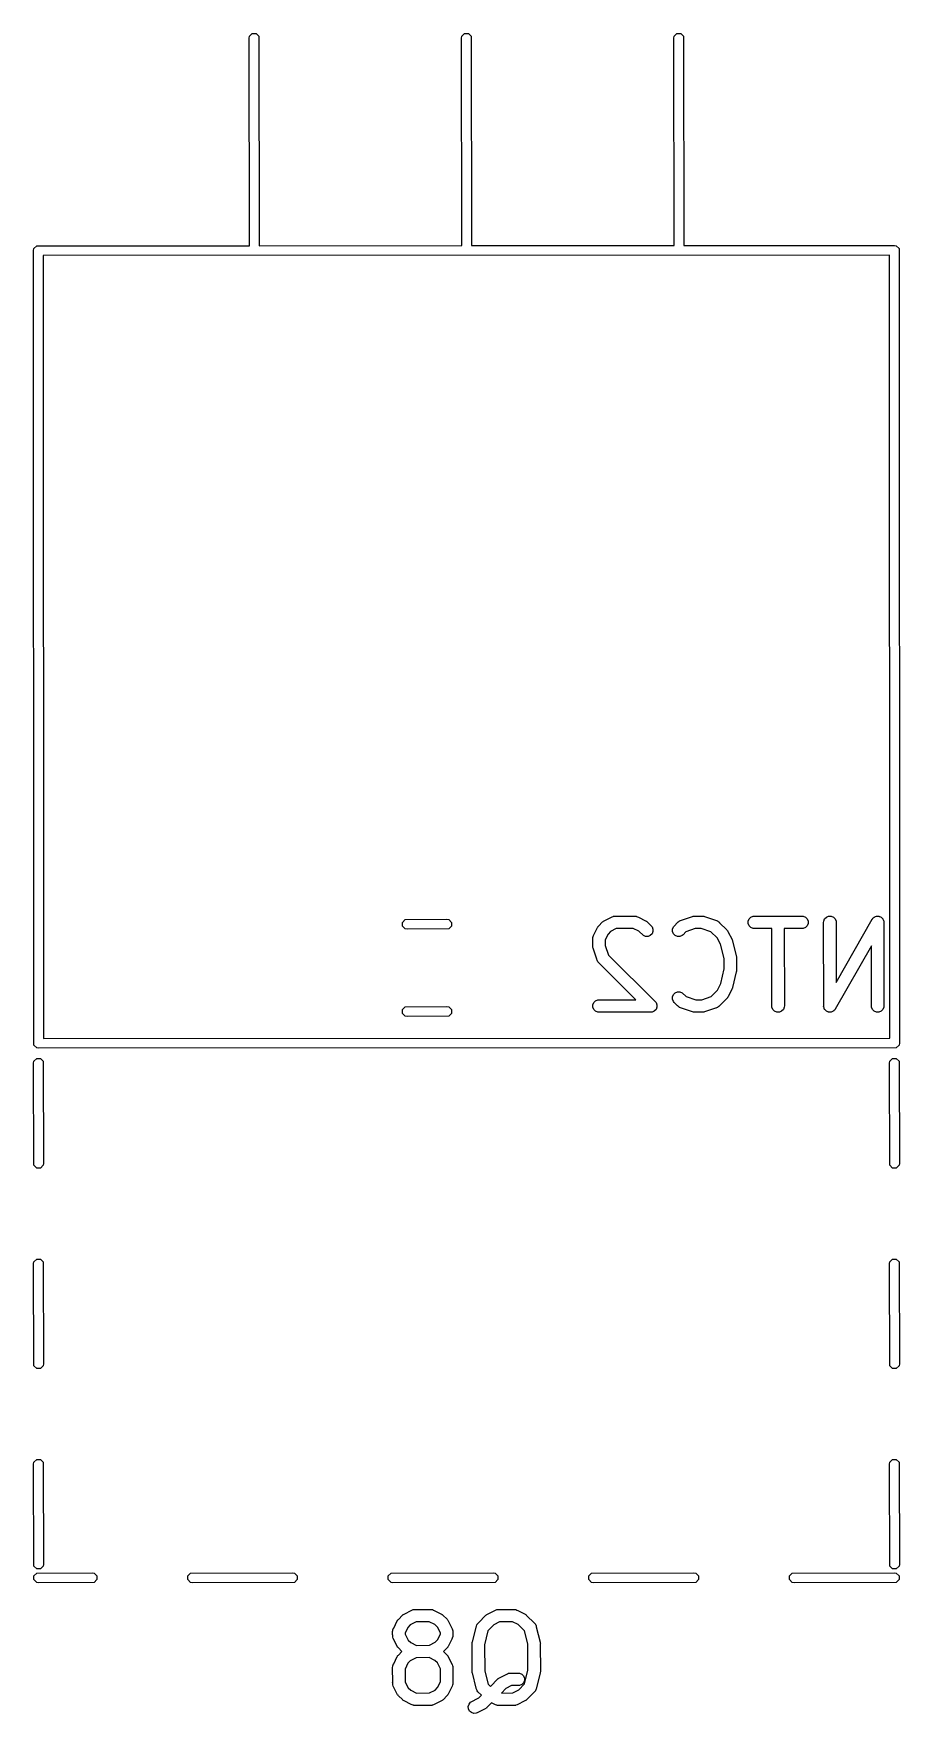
# Model space of a CAD drawing. Extents: x 195 to 310, y -208 to -141.
# Drawn here: x 234.54 to 244.9, y -208.17 to -188.06 of the extents above; entities that cross this region are included whole.
import ezdxf

# ---------------------------------------------------------------- set-up
doc = ezdxf.new("R2010")
doc.units = 0
doc.layers.add('BLACK', color=7, linetype='CONTINUOUS')

msp = doc.modelspace()

# ---------------------------------------------------------------- linework, layer by layer
at = {"layer": 'BLACK', "linetype": 'CONTINUOUS'}
for p, q in [((237.12325, -188.12), (237.127817, -188.097039)), ((237.127675, -190.603433), (237.12325, -188.12)), ((237.127817, -188.097039), (237.160289, -188.064567)), ((237.160289, -188.064567), (237.206211, -188.064567)), ((237.206211, -188.064567), (237.238683, -188.097039)), ((237.238683, -188.097039), (237.243149, -190.603382)), ((239.66325, -188.12), (239.667817, -188.097039)), ((239.667673, -190.602303), (239.66325, -188.12)), ((239.667817, -188.097039), (239.700289, -188.064567)), ((239.700289, -188.064567), (239.746211, -188.064567)), ((239.746211, -188.064567), (239.778683, -188.097039)), ((239.778683, -188.097039), (239.783147, -190.602251)), ((242.20325, -188.12), (242.207817, -188.097039)), ((242.207671, -190.601172), (242.20325, -188.12)), ((242.207817, -188.097039), (242.240289, -188.064567)), ((242.240289, -188.064567), (242.286211, -188.064567)), ((242.286211, -188.064567), (242.318683, -188.097039)), ((242.318683, -188.097039), (242.323145, -190.601121)), ((234.54325, -190.66), (234.547817, -190.637039)), ((234.547817, -190.637039), (234.580289, -190.604567)), ((234.580289, -190.604567), (237.127675, -190.603433)), ((237.243149, -190.603382), (239.667673, -190.602303)), ((239.783147, -190.602251), (242.207671, -190.601172)), ((242.323145, -190.601121), (244.84325, -190.6)), ((244.84325, -190.6), (244.866211, -190.604567)), ((244.866211, -190.604567), (244.898683, -190.637039)), ((244.898683, -190.637039), (244.90325, -200.15)), ((234.547817, -200.172961), (234.54325, -190.66)), ((244.783276, -190.715469), (234.658722, -190.719975)), ((234.658722, -190.719975), (234.663223, -200.09453)), ((244.787777, -200.090024), (244.783276, -190.715469)), ((238.957309, -198.704539), (238.989781, -198.672067)), ((238.989781, -198.672067), (239.487258, -198.6675)), ((239.487258, -198.6675), (239.510219, -198.672067)), ((239.510219, -198.672067), (239.542691, -198.704539)), ((241.371903, -198.686428), (241.466458, -198.637737)), ((241.466458, -198.637737), (241.480189, -198.632482)), ((241.480189, -198.632482), (241.482878, -198.63229)), ((241.482878, -198.63229), (241.485367, -198.63126)), ((241.485367, -198.63126), (241.498436, -198.631185)), ((241.498436, -198.631185), (241.509379, -198.630408)), ((241.509379, -198.630408), (241.511488, -198.631111)), ((241.511488, -198.631111), (241.738094, -198.629819)), ((241.738094, -198.629819), (241.752726, -198.63126)), ((241.752726, -198.63126), (241.755215, -198.632291)), ((241.755215, -198.632291), (241.757903, -198.632482)), ((241.757903, -198.632482), (241.770896, -198.638786)), ((241.770896, -198.638786), (241.779762, -198.642459)), ((241.779762, -198.642459), (241.780984, -198.643681)), ((241.780984, -198.643681), (241.866873, -198.685356)), ((241.866873, -198.685356), (241.873172, -198.68932)), ((242.27238, -198.687281), (242.285343, -198.682833)), ((242.285343, -198.682833), (242.294891, -198.678879)), ((242.294891, -198.678879), (242.296872, -198.678879)), ((242.296872, -198.678879), (242.428662, -198.633668)), ((242.428662, -198.633668), (242.435917, -198.632018)), ((242.435917, -198.632018), (242.437748, -198.63126)), ((242.437748, -198.63126), (242.439344, -198.631239)), ((242.439344, -198.631239), (242.442999, -198.630408)), ((242.442999, -198.630408), (242.452299, -198.631069)), ((242.452299, -198.631069), (242.547618, -198.629819)), ((242.547618, -198.629819), (242.555023, -198.630548)), ((242.555023, -198.630548), (242.556998, -198.630408)), ((242.556998, -198.630408), (242.558484, -198.630889)), ((242.558484, -198.630889), (242.56225, -198.63126)), ((242.56225, -198.63126), (242.571613, -198.635138)), ((242.571613, -198.635138), (242.714192, -198.681287)), ((242.714192, -198.681287), (242.727617, -198.687281)), ((243.093107, -198.690187), (243.104306, -198.663151)), ((243.104306, -198.663151), (243.124998, -198.642459)), ((243.124998, -198.642459), (243.152034, -198.63126)), ((243.152034, -198.63126), (243.738094, -198.629819)), ((243.738094, -198.629819), (243.752726, -198.63126)), ((243.752726, -198.63126), (243.779762, -198.642459)), ((243.779762, -198.642459), (243.800454, -198.663151)), ((243.800454, -198.663151), (243.811653, -198.690187)), ((243.997869, -198.690187), (244.009068, -198.663151)), ((244.009068, -198.663151), (244.02976, -198.642459)), ((244.02976, -198.642459), (244.056796, -198.63126)), ((244.056796, -198.63126), (244.08606, -198.63126)), ((244.08606, -198.63126), (244.113096, -198.642459)), ((244.113096, -198.642459), (244.133788, -198.663151)), ((244.133788, -198.663151), (244.144987, -198.690187)), ((244.14603, -199.425267), (244.577738, -198.667608)), ((244.577738, -198.667608), (244.579927, -198.664523)), ((244.579927, -198.664523), (244.580496, -198.663151)), ((244.580496, -198.663151), (244.581893, -198.661753)), ((244.581893, -198.661753), (244.586248, -198.655619)), ((244.586248, -198.655619), (244.594136, -198.64951)), ((244.594136, -198.64951), (244.601188, -198.642459)), ((244.601188, -198.642459), (244.605606, -198.640628)), ((244.605606, -198.640628), (244.609386, -198.637702)), ((244.609386, -198.637702), (244.619007, -198.635077)), ((244.619007, -198.635077), (244.628224, -198.63126)), ((244.628224, -198.63126), (244.633005, -198.63126)), ((244.633005, -198.63126), (244.637617, -198.630002)), ((244.637617, -198.630002), (244.647514, -198.63126)), ((244.647514, -198.63126), (244.657488, -198.63126)), ((244.657488, -198.63126), (244.661903, -198.633089)), ((244.661903, -198.633089), (244.666647, -198.633692)), ((244.666647, -198.633692), (244.675311, -198.638642)), ((244.675311, -198.638642), (244.684524, -198.642459)), ((244.684524, -198.642459), (244.687902, -198.645837)), ((244.687902, -198.645837), (244.692056, -198.648211)), ((244.692056, -198.648211), (244.698165, -198.6561)), ((244.698165, -198.6561), (244.705216, -198.663151)), ((244.705216, -198.663151), (244.707045, -198.667567)), ((244.707045, -198.667567), (244.709973, -198.671348)), ((244.709973, -198.671348), (244.712597, -198.680971)), ((244.712597, -198.680971), (244.716415, -198.690187)), ((238.957309, -198.750461), (238.957309, -198.704539)), ((238.989781, -198.782933), (238.957309, -198.750461)), ((239.012742, -198.7875), (238.989781, -198.782933)), ((239.510219, -198.782933), (239.012742, -198.7875)), ((239.542691, -198.750461), (239.510219, -198.782933)), ((239.542691, -198.704539), (239.542691, -198.750461)), ((241.234523, -198.895295), (241.235964, -198.880663)), ((241.235964, -198.880663), (241.236995, -198.878173)), ((241.236995, -198.878173), (241.237186, -198.875486)), ((241.237186, -198.875486), (241.24349, -198.862492)), ((241.24349, -198.862492), (241.247163, -198.853627)), ((241.247163, -198.853627), (241.248385, -198.852404)), ((241.248385, -198.852404), (241.29006, -198.766516)), ((241.29006, -198.766516), (241.294024, -198.760216)), ((241.294024, -198.760216), (241.294782, -198.758389)), ((241.294782, -198.758389), (241.295912, -198.757218)), ((241.295912, -198.757218), (241.297892, -198.754073)), ((241.297892, -198.754073), (241.304386, -198.74844)), ((241.304386, -198.74844), (241.351728, -198.699405)), ((241.351728, -198.699405), (241.357477, -198.694686)), ((241.357477, -198.694686), (241.358777, -198.693188)), ((241.358777, -198.693188), (241.36019, -198.69246)), ((241.36019, -198.69246), (241.363093, -198.690078)), ((241.363093, -198.690078), (241.371903, -198.686428)), ((241.416575, -198.84646), (241.383526, -198.91457)), ((241.446819, -198.815133), (241.416575, -198.84646)), ((241.51557, -198.77973), (241.446819, -198.815133)), ((241.718306, -198.778574), (241.51557, -198.77973)), ((241.786928, -198.811871), (241.718306, -198.778574)), ((241.839283, -198.862417), (241.786928, -198.811871)), ((241.866319, -198.873616), (241.839283, -198.862417)), ((241.895582, -198.873616), (241.866319, -198.873616)), ((241.873172, -198.68932), (241.875, -198.690078)), ((241.875, -198.690078), (241.87617, -198.691208)), ((241.87617, -198.691208), (241.879316, -198.693188)), ((241.879316, -198.693188), (241.884948, -198.699682)), ((241.884948, -198.699682), (241.933984, -198.747024)), ((241.922618, -198.862417), (241.895582, -198.873616)), ((241.943311, -198.841724), (241.922618, -198.862417)), ((241.933984, -198.747024), (241.943311, -198.758389)), ((241.943311, -198.758389), (241.95451, -198.785425)), ((241.95451, -198.814688), (241.943311, -198.841724)), ((241.95451, -198.785425), (241.95451, -198.814688)), ((242.188345, -198.785426), (242.199544, -198.758389)), ((242.188345, -198.814688), (242.188345, -198.785426)), ((242.199544, -198.841725), (242.188345, -198.814688)), ((242.199544, -198.758389), (242.25649, -198.699405)), ((242.220236, -198.862417), (242.199544, -198.841725)), ((242.247273, -198.873616), (242.220236, -198.862417)), ((242.276535, -198.873616), (242.247273, -198.873616)), ((242.25649, -198.699405), (242.267855, -198.690078)), ((242.267855, -198.690078), (242.270343, -198.689047)), ((242.270343, -198.689047), (242.27238, -198.687281)), ((242.303572, -198.862417), (242.276535, -198.873616)), ((242.314937, -198.85309), (242.303572, -198.862417)), ((242.348459, -198.818367), (242.314937, -198.85309)), ((242.461165, -198.779703), (242.348459, -198.818367)), ((242.532544, -198.778767), (242.461165, -198.779703)), ((242.648471, -198.81629), (242.532544, -198.778767)), ((242.72268, -198.88908), (242.648471, -198.81629)), ((242.727617, -198.687281), (242.729652, -198.689046)), ((242.729652, -198.689046), (242.732143, -198.690078)), ((242.732143, -198.690078), (242.742081, -198.699826)), ((242.742081, -198.699826), (242.749724, -198.706455)), ((242.749724, -198.706455), (242.750575, -198.708158)), ((242.750575, -198.708158), (242.838746, -198.794643)), ((242.838746, -198.794643), (242.843466, -198.800393)), ((242.843466, -198.800393), (242.844963, -198.801692)), ((242.844963, -198.801692), (242.845689, -198.803102)), ((242.845689, -198.803102), (242.848074, -198.806008)), ((242.848074, -198.806008), (242.851725, -198.814823)), ((242.851725, -198.814823), (242.900414, -198.909373)), ((243.093107, -198.719451), (243.093107, -198.690187)), ((243.104306, -198.746487), (243.093107, -198.719451)), ((243.124998, -198.767179), (243.104306, -198.746487)), ((243.152034, -198.778378), (243.124998, -198.767179)), ((243.166666, -198.779819), (243.152034, -198.778378)), ((243.377485, -198.7793), (243.166666, -198.779819)), ((243.378821, -199.719451), (243.377485, -198.7793)), ((243.752726, -198.778378), (243.526065, -198.778935)), ((243.526065, -198.778935), (243.52738, -199.704819)), ((243.779762, -198.767179), (243.752726, -198.778378)), ((243.800454, -198.746487), (243.779762, -198.767179)), ((243.811653, -198.719451), (243.800454, -198.746487)), ((243.811653, -198.690187), (243.811653, -198.719451)), ((243.996428, -198.704819), (243.997869, -198.690187)), ((243.997841, -199.700374), (243.996428, -198.704819)), ((244.144987, -198.690187), (244.14603, -199.425267)), ((244.716415, -198.690187), (244.716421, -198.694992)), ((244.716421, -198.694992), (244.717673, -198.69958)), ((244.717673, -198.69958), (244.716442, -198.709263)), ((244.716442, -198.709263), (244.717856, -199.704819)), ((241.235773, -198.990612), (241.234523, -198.895295)), ((241.235112, -198.999913), (241.235773, -198.990612)), ((241.235943, -199.003567), (241.235112, -198.999913)), ((241.235964, -199.005165), (241.235943, -199.003567)), ((241.236722, -199.006996), (241.235964, -199.005165)), ((241.238372, -199.01425), (241.236722, -199.006996)), ((241.283583, -199.14604), (241.238372, -199.01425)), ((241.383526, -198.91457), (241.384407, -198.981746)), ((241.384407, -198.981746), (241.423465, -199.095599)), ((242.761371, -198.964215), (242.72268, -198.88908)), ((242.805989, -199.137645), (242.761371, -198.964215)), ((242.900414, -198.909373), (242.900823, -198.910442)), ((242.900823, -198.910442), (242.901146, -198.910878)), ((242.901146, -198.910878), (242.901465, -198.912121)), ((242.901465, -198.912121), (242.905669, -198.923104)), ((242.905669, -198.923104), (242.906194, -198.930501)), ((242.906194, -198.930501), (242.953712, -199.1152)), ((244.568253, -198.98437), (244.136546, -199.742029)), ((244.569297, -199.719451), (244.568253, -198.98437)), ((241.283583, -199.148021), (241.283583, -199.14604)), ((241.287538, -199.15757), (241.283583, -199.148021)), ((241.291985, -199.170532), (241.287538, -199.15757)), ((241.29375, -199.172567), (241.291985, -199.170532)), ((241.294782, -199.175058), (241.29375, -199.172567)), ((241.304109, -199.186423), (241.294782, -199.175058)), ((241.749468, -199.630226), (241.304109, -199.186423)), ((241.423465, -199.095599), (241.981603, -199.651786)), ((242.765105, -199.43554), (242.807131, -199.262417)), ((242.807131, -199.262417), (242.805989, -199.137645)), ((242.953712, -199.1152), (242.954087, -199.117736)), ((242.954087, -199.117736), (242.95451, -199.118758)), ((242.95451, -199.118758), (242.954527, -199.120719)), ((242.955407, -199.281764), (242.95451, -199.290879)), ((242.954527, -199.120719), (242.955862, -199.129744)), ((242.955862, -199.129744), (242.954683, -199.137667)), ((242.954683, -199.137667), (242.955951, -199.276247)), ((242.955862, -199.279893), (242.955407, -199.281764)), ((242.955951, -199.276247), (242.955699, -199.2788)), ((242.955699, -199.2788), (242.955862, -199.279893)), ((242.72638, -199.51535), (242.765105, -199.43554)), ((242.905081, -199.487743), (242.901146, -199.498759)), ((242.905669, -199.486533), (242.905081, -199.487743)), ((242.905707, -199.485992), (242.905669, -199.486533)), ((242.906093, -199.484913), (242.905707, -199.485992)), ((242.951333, -199.298547), (242.906093, -199.484913)), ((242.95451, -199.290879), (242.951333, -199.298547)), ((241.235964, -199.690187), (241.247163, -199.663151)), ((241.235964, -199.719451), (241.235964, -199.690187)), ((241.247163, -199.663151), (241.267855, -199.642459)), ((241.267855, -199.642459), (241.294891, -199.63126)), ((241.294891, -199.63126), (241.749468, -199.630226)), ((241.981603, -199.651786), (241.990931, -199.663151)), ((241.990931, -199.663151), (242.002129, -199.690188)), ((242.002129, -199.690188), (242.002129, -199.719451)), ((242.188345, -199.594948), (242.199544, -199.567912)), ((242.188345, -199.624211), (242.188345, -199.594948)), ((242.199543, -199.651247), (242.188345, -199.624211)), ((242.20887, -199.662612), (242.199543, -199.651247)), ((242.199544, -199.567912), (242.220237, -199.547219)), ((242.249695, -199.702027), (242.20887, -199.662612)), ((242.220237, -199.547219), (242.247273, -199.536021)), ((242.247273, -199.536021), (242.276536, -199.536021)), ((242.276536, -199.536021), (242.303572, -199.54722)), ((242.303572, -199.54722), (242.351261, -199.593262)), ((242.351261, -199.593262), (242.467453, -199.63087)), ((242.467453, -199.63087), (242.538831, -199.629934)), ((242.538831, -199.629934), (242.652103, -199.591076)), ((242.652103, -199.591076), (242.72638, -199.51535)), ((242.83744, -199.614468), (242.743508, -199.710233)), ((242.844963, -199.607945), (242.83744, -199.614468)), ((242.846975, -199.604748), (242.844963, -199.607945)), ((242.848074, -199.603628), (242.846975, -199.604748)), ((242.848831, -199.601798), (242.848074, -199.603628)), ((242.852795, -199.595502), (242.848831, -199.601798)), ((242.897063, -199.504269), (242.852795, -199.595502)), ((242.901146, -199.498759), (242.897063, -199.504269)), ((238.957309, -199.749539), (238.989781, -199.717067)), ((238.957309, -199.795461), (238.957309, -199.749539)), ((238.989781, -199.827933), (238.957309, -199.795461)), ((238.989781, -199.717067), (239.487258, -199.7125)), ((239.012742, -199.8325), (238.989781, -199.827933)), ((239.510219, -199.827933), (239.012742, -199.8325)), ((239.487258, -199.7125), (239.510219, -199.717067)), ((239.510219, -199.717067), (239.542691, -199.749539)), ((239.542691, -199.795461), (239.510219, -199.827933)), ((239.542691, -199.749539), (239.542691, -199.795461)), ((241.247163, -199.746487), (241.235964, -199.719451)), ((241.267855, -199.767179), (241.247163, -199.746487)), ((241.294891, -199.778378), (241.267855, -199.767179)), ((241.309523, -199.779819), (241.294891, -199.778378)), ((241.943202, -199.778378), (241.309523, -199.779819)), ((241.95112, -199.775098), (241.943202, -199.778378)), ((241.970238, -199.76718), (241.95112, -199.775098)), ((241.99093, -199.746487), (241.970238, -199.76718)), ((242.002129, -199.719451), (241.99093, -199.746487)), ((242.250273, -199.703183), (242.249695, -199.702027)), ((242.256364, -199.708466), (242.250273, -199.703183)), ((242.267855, -199.71956), (242.256364, -199.708466)), ((242.270343, -199.72059), (242.267855, -199.71956)), ((242.27238, -199.722357), (242.270343, -199.72059)), ((242.285806, -199.728351), (242.27238, -199.722357)), ((242.428387, -199.7745), (242.285806, -199.728351)), ((242.437748, -199.778378), (242.428387, -199.7745)), ((242.441511, -199.778748), (242.437748, -199.778378)), ((242.442999, -199.77923), (242.441511, -199.778748)), ((242.444973, -199.779089), (242.442999, -199.77923)), ((242.45238, -199.779819), (242.444973, -199.779089)), ((242.547697, -199.778568), (242.45238, -199.779819)), ((242.556998, -199.77923), (242.547697, -199.778568)), ((242.560652, -199.778398), (242.556998, -199.77923)), ((242.56225, -199.778378), (242.560652, -199.778398)), ((242.564081, -199.777619), (242.56225, -199.778378)), ((242.571335, -199.77597), (242.564081, -199.777619)), ((242.703125, -199.730759), (242.571335, -199.77597)), ((242.705107, -199.730759), (242.703125, -199.730759)), ((242.714659, -199.726802), (242.705107, -199.730759)), ((242.727617, -199.722357), (242.714659, -199.726802)), ((242.729652, -199.720591), (242.727617, -199.722357)), ((242.732143, -199.71956), (242.729652, -199.720591)), ((242.743508, -199.710233), (242.732143, -199.71956)), ((243.39002, -199.746487), (243.378821, -199.719451)), ((243.410712, -199.767179), (243.39002, -199.746487)), ((243.437748, -199.778378), (243.410712, -199.767179)), ((243.467012, -199.778378), (243.437748, -199.778378)), ((243.494048, -199.767179), (243.467012, -199.778378)), ((243.51474, -199.746487), (243.494048, -199.767179)), ((243.525939, -199.719451), (243.51474, -199.746487)), ((243.52738, -199.704819), (243.525939, -199.719451)), ((243.996611, -199.710058), (243.997841, -199.700374)), ((243.997862, -199.714645), (243.996611, -199.710058)), ((243.997869, -199.719451), (243.997862, -199.714645)), ((244.001686, -199.728666), (243.997869, -199.719451)), ((244.004311, -199.73829), (244.001686, -199.728666)), ((244.007238, -199.74207), (244.004311, -199.73829)), ((244.009068, -199.746487), (244.007238, -199.74207)), ((244.016118, -199.753537), (244.009068, -199.746487)), ((244.022228, -199.761427), (244.016118, -199.753537)), ((244.026381, -199.7638), (244.022228, -199.761427)), ((244.02976, -199.767179), (244.026381, -199.7638)), ((244.038972, -199.770995), (244.02976, -199.767179)), ((244.047637, -199.775946), (244.038972, -199.770995)), ((244.05238, -199.776548), (244.047637, -199.775946)), ((244.056796, -199.778378), (244.05238, -199.776548)), ((244.06677, -199.778378), (244.056796, -199.778378)), ((244.076667, -199.779636), (244.06677, -199.778378)), ((244.081279, -199.778378), (244.076667, -199.779636)), ((244.08606, -199.778378), (244.081279, -199.778378)), ((244.095275, -199.77456), (244.08606, -199.778378)), ((244.104899, -199.771936), (244.095275, -199.77456)), ((244.108679, -199.769008), (244.104899, -199.771936)), ((244.113096, -199.767179), (244.108679, -199.769008)), ((244.120146, -199.760128), (244.113096, -199.767179)), ((244.128036, -199.754019), (244.120146, -199.760128)), ((244.132388, -199.747886), (244.128036, -199.754019)), ((244.133788, -199.746487), (244.132388, -199.747886)), ((244.134357, -199.745112), (244.133788, -199.746487)), ((244.136546, -199.742029), (244.134357, -199.745112)), ((244.580496, -199.746487), (244.569297, -199.719451)), ((244.601188, -199.767179), (244.580496, -199.746487)), ((244.628224, -199.778378), (244.601188, -199.767179)), ((244.657488, -199.778378), (244.628224, -199.778378)), ((244.684524, -199.767179), (244.657488, -199.778378)), ((244.705216, -199.746487), (244.684524, -199.767179)), ((244.716415, -199.719451), (244.705216, -199.746487)), ((244.717856, -199.704819), (244.716415, -199.719451)), ((234.663223, -200.09453), (244.787777, -200.090024)), ((234.580289, -200.205433), (234.547817, -200.172961)), ((234.60325, -200.21), (234.580289, -200.205433)), ((244.866211, -200.205433), (234.60325, -200.21)), ((244.898683, -200.172961), (244.866211, -200.205433)), ((244.90325, -200.15), (244.898683, -200.172961)), ((234.54325, -200.39), (234.547817, -200.367039)), ((234.547817, -201.612961), (234.54325, -200.39)), ((234.547817, -200.367039), (234.580289, -200.334567)), ((234.580289, -200.334567), (234.626211, -200.334567)), ((234.626211, -200.334567), (234.658683, -200.367039)), ((234.658683, -200.367039), (234.66325, -201.59)), ((244.78325, -200.39), (244.787817, -200.367039)), ((244.787817, -201.612961), (244.78325, -200.39)), ((244.787817, -200.367039), (244.820289, -200.334567)), ((244.820289, -200.334567), (244.866211, -200.334567)), ((244.866211, -200.334567), (244.898683, -200.367039)), ((244.898683, -200.367039), (244.90325, -201.59)), ((234.580289, -201.645433), (234.547817, -201.612961)), ((234.626211, -201.645433), (234.580289, -201.645433)), ((234.658683, -201.612961), (234.626211, -201.645433)), ((234.66325, -201.59), (234.658683, -201.612961)), ((244.820289, -201.645433), (244.787817, -201.612961)), ((244.866211, -201.645433), (244.820289, -201.645433)), ((244.898683, -201.612961), (244.866211, -201.645433)), ((244.90325, -201.59), (244.898683, -201.612961)), ((234.54325, -202.79), (234.547817, -202.767039)), ((234.547817, -204.012961), (234.54325, -202.79)), ((234.547817, -202.767039), (234.580289, -202.734567)), ((234.580289, -202.734567), (234.626211, -202.734567)), ((234.626211, -202.734567), (234.658683, -202.767039)), ((234.658683, -202.767039), (234.66325, -203.99)), ((244.78325, -202.79), (244.787817, -202.767039)), ((244.787817, -204.012961), (244.78325, -202.79)), ((244.787817, -202.767039), (244.820289, -202.734567)), ((244.820289, -202.734567), (244.866211, -202.734567)), ((244.866211, -202.734567), (244.898683, -202.767039)), ((244.898683, -202.767039), (244.90325, -203.99)), ((234.580289, -204.045433), (234.547817, -204.012961)), ((234.626211, -204.045433), (234.580289, -204.045433)), ((234.658683, -204.012961), (234.626211, -204.045433)), ((234.66325, -203.99), (234.658683, -204.012961)), ((244.820289, -204.045433), (244.787817, -204.012961)), ((244.866211, -204.045433), (244.820289, -204.045433)), ((244.898683, -204.012961), (244.866211, -204.045433)), ((244.90325, -203.99), (244.898683, -204.012961)), ((234.54325, -205.19), (234.547817, -205.167039)), ((234.547817, -206.412961), (234.54325, -205.19)), ((234.547817, -205.167039), (234.580289, -205.134567)), ((234.580289, -205.134567), (234.626211, -205.134567)), ((234.626211, -205.134567), (234.658683, -205.167039)), ((234.658683, -205.167039), (234.66325, -206.39)), ((244.78325, -205.19), (244.787817, -205.167039)), ((244.787817, -206.412961), (244.78325, -205.19)), ((244.787817, -205.167039), (244.820289, -205.134567)), ((244.820289, -205.134567), (244.866211, -205.134567)), ((244.866211, -205.134567), (244.898683, -205.167039)), ((244.898683, -205.167039), (244.90325, -206.39)), ((234.580289, -206.445433), (234.547817, -206.412961)), ((234.547817, -206.527039), (234.580289, -206.494567)), ((234.547817, -206.572961), (234.547817, -206.527039)), ((234.626211, -206.445433), (234.580289, -206.445433)), ((234.580289, -206.494567), (235.24325, -206.49)), ((234.658683, -206.412961), (234.626211, -206.445433)), ((234.66325, -206.39), (234.658683, -206.412961)), ((235.24325, -206.49), (235.266211, -206.494567)), ((235.266211, -206.494567), (235.298683, -206.527039)), ((235.298683, -206.527039), (235.298683, -206.572961)), ((236.387817, -206.527039), (236.420289, -206.494567)), ((236.387817, -206.572961), (236.387817, -206.527039)), ((236.420289, -206.494567), (237.64325, -206.49)), ((237.64325, -206.49), (237.666211, -206.494567)), ((237.666211, -206.494567), (237.698683, -206.527039)), ((237.698683, -206.527039), (237.698683, -206.572961)), ((238.787817, -206.527039), (238.820289, -206.494567)), ((238.787817, -206.572961), (238.787817, -206.527039)), ((238.820289, -206.494567), (240.04325, -206.49)), ((240.04325, -206.49), (240.066211, -206.494567)), ((240.066211, -206.494567), (240.098683, -206.527039)), ((240.098683, -206.527039), (240.098683, -206.572961)), ((241.187817, -206.527039), (241.220289, -206.494567)), ((241.187817, -206.572961), (241.187817, -206.527039)), ((241.220289, -206.494567), (242.44425, -206.49)), ((242.44425, -206.49), (242.467211, -206.494567)), ((242.467211, -206.494567), (242.499683, -206.527039)), ((242.499683, -206.527039), (242.499683, -206.572961)), ((243.587817, -206.527039), (243.620289, -206.494567)), ((243.587817, -206.572961), (243.587817, -206.527039)), ((243.620289, -206.494567), (244.84325, -206.49)), ((244.820289, -206.445433), (244.787817, -206.412961)), ((244.866211, -206.445433), (244.820289, -206.445433)), ((244.84325, -206.49), (244.866211, -206.494567)), ((244.898683, -206.412961), (244.866211, -206.445433)), ((244.866211, -206.494567), (244.898683, -206.527039)), ((244.90325, -206.39), (244.898683, -206.412961)), ((244.898683, -206.527039), (244.898683, -206.572961)), ((234.580289, -206.605433), (234.547817, -206.572961)), ((234.60325, -206.61), (234.580289, -206.605433)), ((235.266211, -206.605433), (234.60325, -206.61)), ((235.298683, -206.572961), (235.266211, -206.605433)), ((236.420289, -206.605433), (236.387817, -206.572961)), ((236.44325, -206.61), (236.420289, -206.605433)), ((237.666211, -206.605433), (236.44325, -206.61)), ((237.698683, -206.572961), (237.666211, -206.605433)), ((238.820289, -206.605433), (238.787817, -206.572961)), ((238.84325, -206.61), (238.820289, -206.605433)), ((240.066211, -206.605433), (238.84325, -206.61)), ((240.098683, -206.572961), (240.066211, -206.605433)), ((241.220289, -206.605433), (241.187817, -206.572961)), ((241.24325, -206.61), (241.220289, -206.605433)), ((242.467211, -206.605433), (241.24325, -206.61)), ((242.499683, -206.572961), (242.467211, -206.605433)), ((243.620289, -206.605433), (243.587817, -206.572961)), ((243.64325, -206.61), (243.620289, -206.605433)), ((244.866211, -206.605433), (243.64325, -206.61)), ((244.898683, -206.572961), (244.866211, -206.605433)), ((239.102909, -206.931166), (239.113582, -206.930408)), ((239.113582, -206.930408), (239.115589, -206.931077)), ((239.115589, -206.931077), (239.294678, -206.929819)), ((239.294678, -206.929819), (239.30931, -206.93126)), ((240.102909, -206.931166), (240.113582, -206.930408)), ((240.113582, -206.930408), (240.115589, -206.931077)), ((240.115589, -206.931077), (240.294678, -206.929819)), ((240.294678, -206.929819), (240.30931, -206.93126)), ((238.852588, -207.152404), (238.894263, -207.066516)), ((238.894263, -207.066516), (238.898227, -207.060216)), ((238.898227, -207.060216), (238.898985, -207.058389)), ((238.898985, -207.058389), (238.900115, -207.057218)), ((238.900115, -207.057218), (238.902095, -207.054073)), ((238.902095, -207.054073), (238.908589, -207.04844)), ((238.908589, -207.04844), (238.955931, -206.999405)), ((238.955931, -206.999405), (238.96168, -206.994686)), ((238.96168, -206.994686), (238.96298, -206.993188)), ((238.96298, -206.993188), (238.964393, -206.99246)), ((238.964393, -206.99246), (238.967296, -206.990078)), ((238.967296, -206.990078), (238.976106, -206.986428)), ((238.976106, -206.986428), (239.070661, -206.937737)), ((239.051022, -207.115133), (239.020778, -207.14646)), ((239.119813, -207.079709), (239.051022, -207.115133)), ((239.070661, -206.937737), (239.084392, -206.932482)), ((239.084392, -206.932482), (239.087081, -206.93229)), ((239.087081, -206.93229), (239.08957, -206.93126)), ((239.08957, -206.93126), (239.102909, -206.931166)), ((239.274982, -207.078619), (239.119813, -207.079709)), ((239.343512, -207.111871), (239.274982, -207.078619)), ((239.30931, -206.93126), (239.311799, -206.932291)), ((239.311799, -206.932291), (239.314487, -206.932482)), ((239.314487, -206.932482), (239.32748, -206.938786)), ((239.32748, -206.938786), (239.336346, -206.942459)), ((239.336346, -206.942459), (239.337568, -206.943681)), ((239.337568, -206.943681), (239.423457, -206.985356)), ((239.374839, -207.142115), (239.343512, -207.111871)), ((239.423457, -206.985356), (239.429756, -206.98932)), ((239.429756, -206.98932), (239.431584, -206.990078)), ((239.431584, -206.990078), (239.432754, -206.991208)), ((239.432754, -206.991208), (239.4359, -206.993188)), ((239.4359, -206.993188), (239.441532, -206.999682)), ((239.441532, -206.999682), (239.490568, -207.047024)), ((239.490568, -207.047024), (239.495286, -207.052773)), ((239.495286, -207.052773), (239.496785, -207.054073)), ((239.496785, -207.054073), (239.497512, -207.055486)), ((239.497512, -207.055486), (239.499895, -207.058389)), ((239.499895, -207.058389), (239.503544, -207.067199)), ((239.503544, -207.067199), (239.552236, -207.161754)), ((239.795724, -207.315851), (239.840965, -207.129486)), ((239.840965, -207.129486), (239.845912, -207.11564)), ((239.845912, -207.11564), (239.849232, -207.111158)), ((239.849232, -207.111158), (239.851366, -207.106008)), ((239.851366, -207.106008), (239.858247, -207.098991)), ((239.858247, -207.098991), (239.863334, -207.092128)), ((239.863334, -207.092128), (239.867335, -207.089726)), ((239.867335, -207.089726), (239.955931, -206.999405)), ((239.955931, -206.999405), (239.961681, -206.994684)), ((239.961681, -206.994684), (239.96298, -206.993188)), ((239.96298, -206.993188), (239.96439, -206.992461)), ((239.96439, -206.992461), (239.967296, -206.990077)), ((239.967296, -206.990077), (239.976111, -206.986425)), ((239.976111, -206.986425), (240.070661, -206.937737)), ((240.050368, -207.11547), (239.9799, -207.187311)), ((240.119813, -207.079709), (240.050368, -207.11547)), ((240.070661, -206.937737), (240.084392, -206.932482)), ((240.084392, -206.932482), (240.087081, -206.93229)), ((240.087081, -206.93229), (240.08957, -206.93126)), ((240.08957, -206.93126), (240.102909, -206.931166)), ((240.274982, -207.078619), (240.119813, -207.079709)), ((240.343305, -207.11177), (240.274982, -207.078619)), ((240.30931, -206.93126), (240.311799, -206.932291)), ((240.311799, -206.932291), (240.314487, -206.932482)), ((240.314487, -206.932482), (240.32748, -206.938786)), ((240.32748, -206.938786), (240.336346, -206.942459)), ((240.336346, -206.942459), (240.337568, -206.943681)), ((240.337568, -206.943681), (240.423457, -206.985356)), ((240.417097, -207.184152), (240.343305, -207.11177)), ((240.423457, -206.985356), (240.429756, -206.98932)), ((240.429756, -206.98932), (240.431584, -206.990078)), ((240.431584, -206.990078), (240.432703, -206.991175)), ((240.432703, -206.991175), (240.4359, -206.993188)), ((240.4359, -206.993188), (240.442424, -207.000711)), ((240.442424, -207.000711), (240.538187, -207.094643)), ((240.538187, -207.094643), (240.547515, -207.106008)), ((240.547515, -207.106008), (240.549649, -207.111161)), ((240.549649, -207.111161), (240.552968, -207.11564)), ((240.552968, -207.11564), (240.555367, -207.124968)), ((240.555367, -207.124968), (240.558713, -207.133045)), ((238.838726, -207.195295), (238.840167, -207.180663)), ((238.839591, -207.232702), (238.838726, -207.195295)), ((238.839315, -207.233533), (238.839591, -207.232702)), ((238.839754, -207.239715), (238.839315, -207.233533)), ((238.840167, -207.257546), (238.839754, -207.239715)), ((238.840167, -207.180663), (238.841198, -207.178173)), ((238.841198, -207.260035), (238.840167, -207.257546)), ((238.841198, -207.178173), (238.841389, -207.175486)), ((238.841389, -207.262723), (238.841198, -207.260035)), ((238.841389, -207.175486), (238.847693, -207.162492)), ((238.846644, -207.276455), (238.841389, -207.262723)), ((238.895336, -207.371011), (238.846644, -207.276455)), ((238.847693, -207.162492), (238.851366, -207.153627)), ((238.851366, -207.153627), (238.852588, -207.152404)), ((239.020778, -207.14646), (238.988054, -207.213901)), ((238.988054, -207.213901), (238.988352, -207.22679)), ((238.988352, -207.22679), (239.02404, -207.296093)), ((239.02404, -207.296093), (239.055368, -207.326338)), ((239.055368, -207.326338), (239.123897, -207.359589)), ((239.279066, -207.358499), (239.347857, -207.323075)), ((239.347857, -207.323075), (239.378102, -207.291747)), ((239.410527, -207.211418), (239.374839, -207.142115)), ((239.378102, -207.291747), (239.410825, -207.224307)), ((239.410825, -207.224307), (239.410527, -207.211418)), ((239.546292, -207.285803), (239.504617, -207.371693)), ((239.547514, -207.284582), (239.546292, -207.285803)), ((239.551183, -207.275722), (239.547514, -207.284582)), ((239.557491, -207.262724), (239.551183, -207.275722)), ((239.552236, -207.161754), (239.557491, -207.175485)), ((239.557491, -207.175485), (239.557682, -207.178174)), ((239.557682, -207.260034), (239.557491, -207.262724)), ((239.557682, -207.178174), (239.558713, -207.180663)), ((239.558713, -207.257546), (239.557682, -207.260034)), ((239.558713, -207.180663), (239.559125, -207.198492)), ((239.560154, -207.242914), (239.558713, -207.257546)), ((239.559125, -207.198492), (239.559565, -207.204675)), ((239.559565, -207.204675), (239.559288, -207.205505)), ((239.559288, -207.205505), (239.560154, -207.242914)), ((239.791196, -207.334506), (239.79165, -207.332634)), ((239.79165, -207.332634), (239.792548, -207.32352)), ((239.792548, -207.32352), (239.795724, -207.315851)), ((239.9799, -207.187311), (239.939786, -207.352559)), ((240.45779, -207.342323), (240.417097, -207.184152)), ((240.558713, -207.133045), (240.558713, -207.13797)), ((240.558713, -207.13797), (240.605534, -207.319962)), ((240.605534, -207.319962), (240.605909, -207.322498)), ((240.605909, -207.322498), (240.606332, -207.32352)), ((240.606332, -207.32352), (240.606339, -207.325413)), ((240.606339, -207.325413), (240.607684, -207.334506)), ((238.852588, -207.580975), (238.894263, -207.495087)), ((238.894263, -207.495087), (238.898227, -207.488787)), ((238.898985, -207.37982), (238.895336, -207.371011)), ((238.898227, -207.488787), (238.898985, -207.48696)), ((238.901367, -207.382722), (238.898985, -207.37982)), ((238.898985, -207.48696), (238.900115, -207.485789)), ((238.900115, -207.485789), (238.902095, -207.482644)), ((238.902095, -207.384136), (238.901367, -207.382722)), ((238.903593, -207.385435), (238.902095, -207.384136)), ((238.902095, -207.482644), (238.908589, -207.477011)), ((238.908312, -207.391185), (238.903593, -207.385435)), ((238.951342, -207.432728), (238.908312, -207.391185)), ((238.908589, -207.477011), (238.951342, -207.432728)), ((239.119813, -207.50828), (239.051022, -207.543704)), ((239.274982, -207.50719), (239.119813, -207.50828)), ((239.123897, -207.359589), (239.279066, -207.358499)), ((239.343512, -207.540442), (239.274982, -207.50719)), ((239.49029, -207.389768), (239.447537, -207.434051)), ((239.447537, -207.434051), (239.490568, -207.475595)), ((239.496785, -207.384136), (239.49029, -207.389768)), ((239.490568, -207.475595), (239.495286, -207.481344)), ((239.495286, -207.481344), (239.496785, -207.482644)), ((239.498764, -207.38099), (239.496785, -207.384136)), ((239.496785, -207.482644), (239.497512, -207.484057)), ((239.497512, -207.484057), (239.499895, -207.48696)), ((239.499895, -207.37982), (239.498764, -207.38099)), ((239.500652, -207.377992), (239.499895, -207.37982)), ((239.499895, -207.48696), (239.503544, -207.49577)), ((239.504617, -207.371693), (239.500652, -207.377992)), ((239.503544, -207.49577), (239.552236, -207.590325)), ((239.791107, -207.338152), (239.791358, -207.335598)), ((239.792467, -207.666588), (239.791107, -207.338152)), ((239.791358, -207.335598), (239.791196, -207.334506)), ((239.939786, -207.352559), (239.941089, -207.667313)), ((240.459093, -207.657077), (240.45779, -207.342323)), ((240.607684, -207.334506), (240.606412, -207.343048)), ((240.606412, -207.343048), (240.607773, -207.671485)), ((238.838726, -207.623866), (238.840167, -207.609234)), ((238.839984, -207.802953), (238.838726, -207.623866)), ((238.840167, -207.609234), (238.841198, -207.606744)), ((238.841198, -207.606744), (238.841389, -207.604057)), ((238.841389, -207.604057), (238.847693, -207.591063)), ((238.847693, -207.591063), (238.851366, -207.582198)), ((238.851366, -207.582198), (238.852588, -207.580975)), ((239.020778, -207.575031), (238.987526, -207.643561)), ((238.987526, -207.643561), (238.988616, -207.79873)), ((239.051022, -207.543704), (239.020778, -207.575031)), ((239.374839, -207.570686), (239.343512, -207.540442)), ((239.410263, -207.639477), (239.374839, -207.570686)), ((239.411353, -207.794646), (239.410263, -207.639477)), ((239.552236, -207.590325), (239.557491, -207.604056)), ((239.557491, -207.604056), (239.557682, -207.606745)), ((239.557682, -207.606745), (239.558713, -207.609234)), ((239.558713, -207.609234), (239.558806, -207.622573)), ((239.558806, -207.622573), (239.559565, -207.633246)), ((239.559565, -207.633246), (239.558895, -207.635253)), ((239.558895, -207.635253), (239.560154, -207.814342)), ((239.791196, -207.675131), (239.792467, -207.666588)), ((239.79254, -207.684223), (239.791196, -207.675131)), ((239.792548, -207.686117), (239.79254, -207.684223)), ((239.79297, -207.687138), (239.792548, -207.686117)), ((239.793346, -207.689675), (239.79297, -207.687138)), ((239.840167, -207.871666), (239.793346, -207.689675)), ((239.941089, -207.667313), (239.981782, -207.825485)), ((240.118963, -207.748332), (240.213518, -207.699641)), ((240.213518, -207.699641), (240.227249, -207.694386)), ((240.227249, -207.694386), (240.229938, -207.694194)), ((240.229938, -207.694194), (240.232427, -207.693164)), ((240.232427, -207.693164), (240.247168, -207.69297)), ((240.247168, -207.69297), (240.256439, -207.692312)), ((240.256439, -207.692312), (240.257989, -207.692828)), ((240.257989, -207.692828), (240.342297, -207.691723)), ((240.342297, -207.691723), (240.356929, -207.693164)), ((240.356929, -207.693164), (240.383965, -207.704363)), ((240.383965, -207.704363), (240.404657, -207.725055)), ((240.404657, -207.725055), (240.415856, -207.752091)), ((240.418979, -207.822325), (240.459093, -207.657077)), ((240.603155, -207.693785), (240.557915, -207.880151)), ((240.606332, -207.686117), (240.603155, -207.693785)), ((240.607229, -207.677002), (240.606332, -207.686117)), ((240.607684, -207.675131), (240.607229, -207.677002)), ((240.607773, -207.671485), (240.607521, -207.674038)), ((240.607521, -207.674038), (240.607684, -207.675131)), ((238.839315, -207.804961), (238.839984, -207.802953)), ((238.840073, -207.815633), (238.839315, -207.804961)), ((238.840167, -207.828974), (238.840073, -207.815633)), ((238.841198, -207.831463), (238.840167, -207.828974)), ((238.841389, -207.834151), (238.841198, -207.831463)), ((238.846644, -207.847883), (238.841389, -207.834151)), ((238.895334, -207.942435), (238.846644, -207.847883)), ((238.988616, -207.79873), (239.024041, -207.867521)), ((239.024041, -207.867521), (239.055368, -207.897767)), ((239.055368, -207.897767), (239.123897, -207.931018)), ((239.123897, -207.931018), (239.279066, -207.929928)), ((239.279066, -207.929928), (239.347856, -207.894504)), ((239.347856, -207.894504), (239.378102, -207.863175)), ((239.378102, -207.863175), (239.411353, -207.794646)), ((239.546292, -207.857231), (239.504617, -207.943121)), ((239.547514, -207.85601), (239.546292, -207.857231)), ((239.551183, -207.84715), (239.547514, -207.85601)), ((239.557491, -207.834152), (239.551183, -207.84715)), ((239.557682, -207.831462), (239.557491, -207.834152)), ((239.558713, -207.828974), (239.557682, -207.831462)), ((239.560154, -207.814342), (239.558713, -207.828974)), ((239.840167, -207.876592), (239.840167, -207.871666)), ((239.843511, -207.884667), (239.840167, -207.876592)), ((239.845912, -207.893997), (239.843511, -207.884667)), ((239.849231, -207.898476), (239.845912, -207.893997)), ((239.851365, -207.903628), (239.849231, -207.898476)), ((239.860693, -207.914994), (239.851365, -207.903628)), ((239.903818, -207.957295), (239.860693, -207.914994)), ((239.981782, -207.825485), (240.009058, -207.85224)), ((240.009058, -207.85224), (240.098788, -207.761309)), ((240.098788, -207.761309), (240.104537, -207.75659)), ((240.104537, -207.75659), (240.105837, -207.755092)), ((240.105837, -207.755092), (240.10725, -207.754364)), ((240.10725, -207.754364), (240.110153, -207.751982)), ((240.110153, -207.751982), (240.118963, -207.748332)), ((240.192967, -207.877507), (240.140277, -207.930903)), ((240.140277, -207.930903), (240.279066, -207.929928)), ((240.26286, -207.841515), (240.192967, -207.877507)), ((240.356929, -207.840282), (240.26286, -207.841515)), ((240.279066, -207.929928), (240.348512, -207.894166)), ((240.348512, -207.894166), (240.418979, -207.822325)), ((240.383965, -207.829083), (240.356929, -207.840282)), ((240.404657, -207.808391), (240.383965, -207.829083)), ((240.415856, -207.781355), (240.404657, -207.808391)), ((240.415856, -207.752091), (240.415856, -207.781355)), ((240.531544, -207.919909), (240.442949, -208.010233)), ((240.535546, -207.917509), (240.531544, -207.919909)), ((240.540631, -207.910645), (240.535546, -207.917509)), ((240.547515, -207.903628), (240.540631, -207.910645)), ((240.549648, -207.898476), (240.547515, -207.903628)), ((240.552968, -207.893997), (240.549648, -207.898476)), ((240.557915, -207.880151), (240.552968, -207.893997)), ((238.898984, -207.951247), (238.895334, -207.942435)), ((238.901367, -207.954151), (238.898984, -207.951247)), ((238.902095, -207.955564), (238.901367, -207.954151)), ((238.903593, -207.956863), (238.902095, -207.955564)), ((238.908311, -207.962612), (238.903593, -207.956863)), ((238.957346, -208.009953), (238.908311, -207.962612)), ((238.96298, -208.01645), (238.957346, -208.009953)), ((238.966125, -208.018429), (238.96298, -208.01645)), ((238.967296, -208.01956), (238.966125, -208.018429)), ((238.969123, -208.020317), (238.967296, -208.01956)), ((238.975423, -208.024282), (238.969123, -208.020317)), ((239.061312, -208.065957), (238.975423, -208.024282)), ((239.062534, -208.067179), (239.061312, -208.065957)), ((239.071393, -208.070848), (239.062534, -208.067179)), ((239.084392, -208.077156), (239.071393, -208.070848)), ((239.087081, -208.077347), (239.084392, -208.077156)), ((239.08957, -208.078378), (239.087081, -208.077347)), ((239.104202, -208.079819), (239.08957, -208.078378)), ((239.283289, -208.07856), (239.104202, -208.079819)), ((239.285297, -208.07923), (239.283289, -208.07856)), ((239.295969, -208.078471), (239.285297, -208.07923)), ((239.30931, -208.078378), (239.295969, -208.078471)), ((239.311799, -208.077346), (239.30931, -208.078378)), ((239.314487, -208.077156), (239.311799, -208.077346)), ((239.328219, -208.071901), (239.314487, -208.077156)), ((239.422773, -208.023209), (239.328219, -208.071901)), ((239.431584, -208.01956), (239.422773, -208.023209)), ((239.434486, -208.017177), (239.431584, -208.01956)), ((239.4359, -208.01645), (239.434486, -208.017177)), ((239.4372, -208.01495), (239.4359, -208.01645)), ((239.44295, -208.010232), (239.4372, -208.01495)), ((239.490291, -207.961195), (239.44295, -208.010232)), ((239.496785, -207.955564), (239.490291, -207.961195)), ((239.498764, -207.952418), (239.496785, -207.955564)), ((239.499896, -207.951247), (239.498764, -207.952418)), ((239.500653, -207.949417), (239.499896, -207.951247)), ((239.504617, -207.943121), (239.500653, -207.949417)), ((239.744077, -208.090676), (239.753331, -208.062915)), ((239.746151, -208.119866), (239.744077, -208.090676)), ((239.759238, -208.146041), (239.746151, -208.119866)), ((239.753331, -208.062915), (239.772504, -208.040807)), ((239.772504, -208.040807), (239.872322, -207.989404)), ((239.946585, -208.118446), (239.852029, -208.167139)), ((239.872322, -207.989404), (239.903818, -207.957295)), ((239.955394, -208.114798), (239.946585, -208.118446)), ((239.958296, -208.112415), (239.955394, -208.114798)), ((239.95971, -208.111688), (239.958296, -208.112415)), ((239.961009, -208.110189), (239.95971, -208.111688)), ((239.966759, -208.105471), (239.961009, -208.110189)), ((240.023509, -208.047614), (239.966759, -208.105471)), ((240.061312, -208.065957), (240.023509, -208.047614)), ((240.062534, -208.067179), (240.061312, -208.065957)), ((240.071393, -208.070848), (240.062534, -208.067179)), ((240.084392, -208.077156), (240.071393, -208.070848)), ((240.087081, -208.077347), (240.084392, -208.077156)), ((240.08957, -208.078378), (240.087081, -208.077347)), ((240.104202, -208.079819), (240.08957, -208.078378)), ((240.283289, -208.07856), (240.104202, -208.079819)), ((240.285297, -208.07923), (240.283289, -208.07856)), ((240.295969, -208.078471), (240.285297, -208.07923)), ((240.30931, -208.078378), (240.295969, -208.078471)), ((240.311799, -208.077346), (240.30931, -208.078378)), ((240.314487, -208.077156), (240.311799, -208.077346)), ((240.328219, -208.071901), (240.314487, -208.077156)), ((240.422773, -208.023209), (240.328219, -208.071901)), ((240.431584, -208.01956), (240.422773, -208.023209)), ((240.434486, -208.017177), (240.431584, -208.01956)), ((240.4359, -208.01645), (240.434486, -208.017177)), ((240.437199, -208.014951), (240.4359, -208.01645)), ((240.442949, -208.010233), (240.437199, -208.014951)), ((239.781346, -208.165214), (239.759238, -208.146041)), ((239.809107, -208.174468), (239.781346, -208.165214)), ((239.838297, -208.172394), (239.809107, -208.174468)), ((239.852029, -208.167139), (239.838297, -208.172394))]:
    msp.add_line(p, q, dxfattribs=at)

doc.saveas('drawing.dxf')
